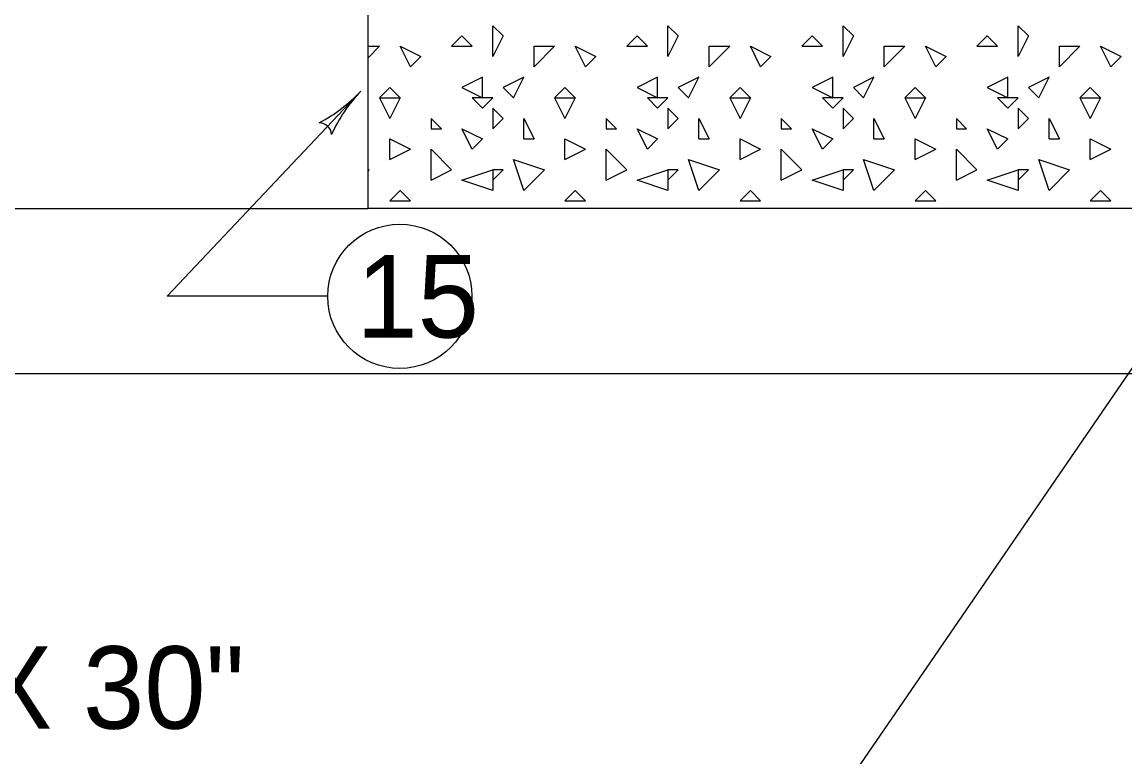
# Model space of a CAD drawing. Extents: x 999.6 to 1053.4, y 999.6 to 1022.5.
# Drawn here: x 1025.712 to 1028.389, y 1012.201 to 1013.984 of the extents above; entities that cross this region are included whole.
import ezdxf

# ---------------------------------------------------------------- set-up
doc = ezdxf.new("R2010")
doc.units = 0
doc.layers.add('Level 1', color=7, linetype='Continuous')

msp = doc.modelspace()

# ---------------------------------------------------------------- linework, layer by layer
at = {"layer": 'Level 1'}
for p, q in [((1026.5513, 1013.5316), (1026.5513, 1014.7318)), ((1026.8543, 1013.9755), (1026.8793, 1013.9505)), ((1026.8543, 1013.9005), (1026.8543, 1013.9755)), ((1027.2793, 1013.9755), (1027.3043, 1013.9505)), ((1027.2793, 1013.9005), (1027.2793, 1013.9755)), ((1027.7043, 1013.9755), (1027.7293, 1013.9505)), ((1027.7043, 1013.9005), (1027.7043, 1013.9755)), ((1028.1293, 1013.9755), (1028.1543, 1013.9505)), ((1028.1293, 1013.9005), (1028.1293, 1013.9755)), ((1026.8793, 1013.9505), (1026.8543, 1013.9005)), ((1027.3043, 1013.9505), (1027.2793, 1013.9005)), ((1027.7293, 1013.9505), (1027.7043, 1013.9005)), ((1028.1543, 1013.9505), (1028.1293, 1013.9005)), ((1026.5513, 1013.8976), (1026.5793, 1013.9255)), ((1026.6543, 1013.8755), (1026.6793, 1013.9005)), ((1026.7543, 1013.9255), (1026.8043, 1013.9255)), ((1026.9543, 1013.8755), (1027.0043, 1013.9255)), ((1027.0793, 1013.8755), (1027.1043, 1013.9005)), ((1027.1793, 1013.9255), (1027.2293, 1013.9255)), ((1027.3793, 1013.8755), (1027.4293, 1013.9255)), ((1027.5043, 1013.8755), (1027.5293, 1013.9005)), ((1027.6043, 1013.9255), (1027.6543, 1013.9255)), ((1027.8043, 1013.8755), (1027.8543, 1013.9255)), ((1027.9293, 1013.8755), (1027.9543, 1013.9005)), ((1028.0293, 1013.9255), (1028.0793, 1013.9255)), ((1028.2293, 1013.8755), (1028.2793, 1013.9255)), ((1028.3543, 1013.8755), (1028.3793, 1013.9005)), ((1026.8293, 1013.8505), (1026.7793, 1013.8255)), ((1026.8293, 1013.8005), (1026.8293, 1013.8505)), ((1026.9293, 1013.8505), (1026.8793, 1013.8255)), ((1026.9043, 1013.8005), (1026.9293, 1013.8505)), ((1027.2543, 1013.8505), (1027.2043, 1013.8255)), ((1027.2543, 1013.8005), (1027.2543, 1013.8505)), ((1027.3543, 1013.8505), (1027.3043, 1013.8255)), ((1027.3293, 1013.8005), (1027.3543, 1013.8505)), ((1027.6793, 1013.8505), (1027.6293, 1013.8255)), ((1027.6793, 1013.8005), (1027.6793, 1013.8505)), ((1027.7793, 1013.8505), (1027.7293, 1013.8255)), ((1027.7543, 1013.8005), (1027.7793, 1013.8505)), ((1028.1043, 1013.8505), (1028.0543, 1013.8255)), ((1028.1043, 1013.8005), (1028.1043, 1013.8505)), ((1028.2043, 1013.8505), (1028.1543, 1013.8255)), ((1028.1793, 1013.8005), (1028.2043, 1013.8505)), ((1026.6043, 1013.8255), (1026.5793, 1013.8005)), ((1026.6043, 1013.8255), (1026.6293, 1013.8005)), ((1026.7793, 1013.8255), (1026.8293, 1013.8005)), ((1026.8793, 1013.8255), (1026.9043, 1013.8005)), ((1027.0293, 1013.8255), (1027.0043, 1013.8005)), ((1027.0293, 1013.8255), (1027.0543, 1013.8005)), ((1027.2043, 1013.8255), (1027.2543, 1013.8005)), ((1027.3043, 1013.8255), (1027.3293, 1013.8005)), ((1027.4543, 1013.8255), (1027.4293, 1013.8005)), ((1027.4543, 1013.8255), (1027.4793, 1013.8005)), ((1027.6293, 1013.8255), (1027.6793, 1013.8005)), ((1027.7293, 1013.8255), (1027.7543, 1013.8005)), ((1027.8793, 1013.8255), (1027.8543, 1013.8005)), ((1027.8793, 1013.8255), (1027.9043, 1013.8005)), ((1028.0543, 1013.8255), (1028.1043, 1013.8005)), ((1028.1543, 1013.8255), (1028.1793, 1013.8005)), ((1028.3043, 1013.8255), (1028.2793, 1013.8005)), ((1028.3043, 1013.8255), (1028.3293, 1013.8005)), ((1026.5793, 1013.8005), (1026.6293, 1013.8005)), ((1026.5793, 1013.8005), (1026.6043, 1013.7505)), ((1026.5793, 1013.8005), (1026.6293, 1013.8005)), ((1026.6293, 1013.8005), (1026.6043, 1013.7505)), ((1026.8043, 1013.8005), (1026.8293, 1013.7755)), ((1026.8543, 1013.8005), (1026.8043, 1013.8005)), ((1026.8293, 1013.7755), (1026.8543, 1013.8005)), ((1027.0043, 1013.8005), (1027.0543, 1013.8005)), ((1027.0043, 1013.8005), (1027.0293, 1013.7505)), ((1027.0043, 1013.8005), (1027.0543, 1013.8005)), ((1027.0543, 1013.8005), (1027.0293, 1013.7505)), ((1027.2293, 1013.8005), (1027.2543, 1013.7755)), ((1027.2793, 1013.8005), (1027.2293, 1013.8005)), ((1027.2543, 1013.7755), (1027.2793, 1013.8005)), ((1027.4293, 1013.8005), (1027.4793, 1013.8005)), ((1027.4293, 1013.8005), (1027.4543, 1013.7505)), ((1027.4293, 1013.8005), (1027.4793, 1013.8005)), ((1027.4793, 1013.8005), (1027.4543, 1013.7505)), ((1027.6543, 1013.8005), (1027.6793, 1013.7755)), ((1027.7043, 1013.8005), (1027.6543, 1013.8005)), ((1027.6793, 1013.7755), (1027.7043, 1013.8005)), ((1027.8543, 1013.8005), (1027.9043, 1013.8005)), ((1027.8543, 1013.8005), (1027.8793, 1013.7505)), ((1027.8543, 1013.8005), (1027.9043, 1013.8005)), ((1027.9043, 1013.8005), (1027.8793, 1013.7505)), ((1028.0793, 1013.8005), (1028.1043, 1013.7755)), ((1028.1293, 1013.8005), (1028.0793, 1013.8005)), ((1028.1043, 1013.7755), (1028.1293, 1013.8005)), ((1028.2793, 1013.8005), (1028.3293, 1013.8005)), ((1028.2793, 1013.8005), (1028.3043, 1013.7505)), ((1028.2793, 1013.8005), (1028.3293, 1013.8005)), ((1028.3293, 1013.8005), (1028.3043, 1013.7505)), ((1026.8793, 1013.7505), (1026.8543, 1013.7755)), ((1026.8543, 1013.7755), (1026.8543, 1013.7255)), ((1027.3043, 1013.7505), (1027.2793, 1013.7755)), ((1027.2793, 1013.7755), (1027.2793, 1013.7255)), ((1027.7293, 1013.7505), (1027.7043, 1013.7755)), ((1027.7043, 1013.7755), (1027.7043, 1013.7255)), ((1028.1543, 1013.7505), (1028.1293, 1013.7755)), ((1028.1293, 1013.7755), (1028.1293, 1013.7255)), ((1026.7043, 1013.7505), (1026.7043, 1013.7255)), ((1026.7293, 1013.7255), (1026.7043, 1013.7505)), ((1026.8543, 1013.7255), (1026.8793, 1013.7505)), ((1027.1293, 1013.7505), (1027.1293, 1013.7255)), ((1027.1543, 1013.7255), (1027.1293, 1013.7505)), ((1027.2793, 1013.7255), (1027.3043, 1013.7505)), ((1027.5543, 1013.7505), (1027.5543, 1013.7255)), ((1027.5793, 1013.7255), (1027.5543, 1013.7505)), ((1027.7043, 1013.7255), (1027.7293, 1013.7505)), ((1027.9793, 1013.7505), (1027.9793, 1013.7255)), ((1028.0043, 1013.7255), (1027.9793, 1013.7505)), ((1028.1293, 1013.7255), (1028.1543, 1013.7505)), ((1026.7043, 1013.7255), (1026.7293, 1013.7255)), ((1027.1293, 1013.7255), (1027.1543, 1013.7255)), ((1027.5543, 1013.7255), (1027.5793, 1013.7255)), ((1027.9793, 1013.7255), (1028.0043, 1013.7255)), ((1026.8043, 1013.6755), (1026.8293, 1013.7005)), ((1026.9293, 1013.7005), (1026.9543, 1013.7005)), ((1027.2293, 1013.6755), (1027.2543, 1013.7005)), ((1027.3543, 1013.7005), (1027.3793, 1013.7005)), ((1027.6543, 1013.6755), (1027.6793, 1013.7005)), ((1027.7793, 1013.7005), (1027.8043, 1013.7005)), ((1028.0793, 1013.6755), (1028.1043, 1013.7005)), ((1028.2043, 1013.7005), (1028.2293, 1013.7005)), ((1026.6043, 1013.6505), (1026.6543, 1013.6755)), ((1027.0293, 1013.6505), (1027.0793, 1013.6755)), ((1027.4543, 1013.6505), (1027.5043, 1013.6755)), ((1027.8793, 1013.6505), (1027.9293, 1013.6755)), ((1028.3043, 1013.6505), (1028.3543, 1013.6755)), ((1026.5513, 1013.6226), (1026.5543, 1013.6255)), ((1026.7043, 1013.6005), (1026.7543, 1013.6255)), ((1026.7793, 1013.6005), (1026.8543, 1013.6255)), ((1026.8543, 1013.6255), (1026.8543, 1013.5755)), ((1026.8543, 1013.6255), (1026.8543, 1013.6005)), ((1026.8543, 1013.6005), (1026.8793, 1013.6255)), ((1026.8793, 1013.6255), (1026.8543, 1013.6255)), ((1026.9293, 1013.5755), (1026.9793, 1013.6255)), ((1027.1293, 1013.6005), (1027.1793, 1013.6255)), ((1027.2043, 1013.6005), (1027.2793, 1013.6255)), ((1027.2793, 1013.6255), (1027.2793, 1013.5755)), ((1027.2793, 1013.6255), (1027.2793, 1013.6005)), ((1027.2793, 1013.6005), (1027.3043, 1013.6255)), ((1027.3043, 1013.6255), (1027.2793, 1013.6255)), ((1027.3543, 1013.5755), (1027.4043, 1013.6255)), ((1027.5543, 1013.6005), (1027.6043, 1013.6255)), ((1027.6293, 1013.6005), (1027.7043, 1013.6255)), ((1027.7043, 1013.6255), (1027.7043, 1013.5755)), ((1027.7043, 1013.6255), (1027.7043, 1013.6005)), ((1027.7043, 1013.6005), (1027.7293, 1013.6255)), ((1027.7293, 1013.6255), (1027.7043, 1013.6255)), ((1027.7793, 1013.5755), (1027.8293, 1013.6255)), ((1027.9793, 1013.6005), (1028.0293, 1013.6255)), ((1028.0543, 1013.6005), (1028.1293, 1013.6255)), ((1028.1293, 1013.6255), (1028.1293, 1013.5755)), ((1028.1293, 1013.6255), (1028.1293, 1013.6005)), ((1028.1293, 1013.6005), (1028.1543, 1013.6255)), ((1028.1543, 1013.6255), (1028.1293, 1013.6255)), ((1028.2043, 1013.5755), (1028.2543, 1013.6255)), ((1026.8543, 1013.5755), (1026.7793, 1013.6005)), ((1027.2793, 1013.5755), (1027.2043, 1013.6005)), ((1027.7043, 1013.5755), (1027.6293, 1013.6005)), ((1028.1293, 1013.5755), (1028.0543, 1013.6005)), ((1007.25, 1013.5316), (1026.5513, 1013.5316)), ((1028.8064, 1013.5316), (1026.5513, 1013.5316)), ((1026.6043, 1013.5505), (1026.6543, 1013.5505)), ((1027.0293, 1013.5505), (1027.0793, 1013.5505)), ((1027.4543, 1013.5505), (1027.5043, 1013.5505)), ((1027.8793, 1013.5505), (1027.9293, 1013.5505)), ((1028.3043, 1013.5505), (1028.3543, 1013.5505)), ((1007.25, 1013.1316), (1035.25, 1013.1316))]:
    msp.add_line(p, q, dxfattribs=at)
for points in [[(1027.0758, 1010.8177), (1028.2482, 1012.1432), (1027.7188, 1012.1432), (1028.9668, 1013.9609)], [(1026.7543, 1013.9255), (1026.7793, 1013.9505), (1026.8043, 1013.9255)], [(1027.1793, 1013.9255), (1027.2043, 1013.9505), (1027.2293, 1013.9255)], [(1027.6043, 1013.9255), (1027.6293, 1013.9505), (1027.6543, 1013.9255)], [(1028.0293, 1013.9255), (1028.0543, 1013.9505), (1028.0793, 1013.9255)], [(1026.5513, 1013.9255), (1026.5793, 1013.9255)], [(1026.6543, 1013.8755), (1026.6293, 1013.9255), (1026.6793, 1013.9005)], [(1026.9543, 1013.8755), (1026.9543, 1013.9255), (1027.0043, 1013.9255)], [(1027.0793, 1013.8755), (1027.0543, 1013.9255), (1027.1043, 1013.9005)], [(1027.3793, 1013.8755), (1027.3793, 1013.9255), (1027.4293, 1013.9255)], [(1027.5043, 1013.8755), (1027.4793, 1013.9255), (1027.5293, 1013.9005)], [(1027.8043, 1013.8755), (1027.8043, 1013.9255), (1027.8543, 1013.9255)], [(1027.9293, 1013.8755), (1027.9043, 1013.9255), (1027.9543, 1013.9005)], [(1028.2293, 1013.8755), (1028.2293, 1013.9255), (1028.2793, 1013.9255)], [(1028.3543, 1013.8755), (1028.3293, 1013.9255), (1028.3793, 1013.9005)], [(1026.4535, 1013.3187), (1026.0637, 1013.3187), (1026.5338, 1013.8167)], [(1026.9293, 1013.7005), (1026.9293, 1013.7505), (1026.9543, 1013.7005)], [(1027.3543, 1013.7005), (1027.3543, 1013.7505), (1027.3793, 1013.7005)], [(1027.7793, 1013.7005), (1027.7793, 1013.7505), (1027.8043, 1013.7005)], [(1028.2043, 1013.7005), (1028.2043, 1013.7505), (1028.2293, 1013.7005)], [(1026.8043, 1013.6755), (1026.7793, 1013.7255), (1026.8293, 1013.7005)], [(1027.2293, 1013.6755), (1027.2043, 1013.7255), (1027.2543, 1013.7005)], [(1027.6543, 1013.6755), (1027.6293, 1013.7255), (1027.6793, 1013.7005)], [(1028.0793, 1013.6755), (1028.0543, 1013.7255), (1028.1043, 1013.7005)], [(1026.6043, 1013.6505), (1026.6043, 1013.7005), (1026.6543, 1013.6755)], [(1027.0293, 1013.6505), (1027.0293, 1013.7005), (1027.0793, 1013.6755)], [(1027.4543, 1013.6505), (1027.4543, 1013.7005), (1027.5043, 1013.6755)], [(1027.8793, 1013.6505), (1027.8793, 1013.7005), (1027.9293, 1013.6755)], [(1028.3043, 1013.6505), (1028.3043, 1013.7005), (1028.3543, 1013.6755)], [(1026.7043, 1013.6005), (1026.7043, 1013.6755), (1026.7543, 1013.6255)], [(1027.1293, 1013.6005), (1027.1293, 1013.6755), (1027.1793, 1013.6255)], [(1027.5543, 1013.6005), (1027.5543, 1013.6755), (1027.6043, 1013.6255)], [(1027.9793, 1013.6005), (1027.9793, 1013.6755), (1028.0293, 1013.6255)], [(1026.9293, 1013.5755), (1026.9043, 1013.6505), (1026.9793, 1013.6255)], [(1027.3543, 1013.5755), (1027.3293, 1013.6505), (1027.4043, 1013.6255)], [(1027.7793, 1013.5755), (1027.7543, 1013.6505), (1027.8293, 1013.6255)], [(1028.2043, 1013.5755), (1028.1793, 1013.6505), (1028.2543, 1013.6255)], [(1026.5513, 1013.6265), (1026.5543, 1013.6255)], [(1026.6043, 1013.5505), (1026.6293, 1013.5755), (1026.6543, 1013.5505)], [(1027.0293, 1013.5505), (1027.0543, 1013.5755), (1027.0793, 1013.5505)], [(1027.4543, 1013.5505), (1027.4793, 1013.5755), (1027.5043, 1013.5505)], [(1027.8793, 1013.5505), (1027.9043, 1013.5755), (1027.9293, 1013.5505)], [(1028.3043, 1013.5505), (1028.3293, 1013.5755), (1028.3543, 1013.5505)]]:
    msp.add_lwpolyline(points, dxfattribs=at)
msp.add_circle((1026.6285, 1013.3187), 0.175, dxfattribs=at)
for centre, radius, start, end in [((1026.2497, 1014.0848), 0.3906, 298.0037, 316.6505), ((1026.8178, 1013.5486), 0.3906, 136.6566, 155.3254), ((1026.8178, 1013.5486), 0.3906, 136.6443, 136.6566), ((1026.4318, 1013.7087), 0.0313, 5.4312, 87.5479)]:
    msp.add_arc(centre, radius, start, end, dxfattribs=at)

# ---------------------------------------------------------------- texts
for s, p in [('15', (1026.523, 1013.2187)), ('48" X 30"', (1025.1401, 1012.2694))]:
    msp.add_text(s, height=0.2, dxfattribs=at).set_placement(p)

doc.saveas('drawing.dxf')
